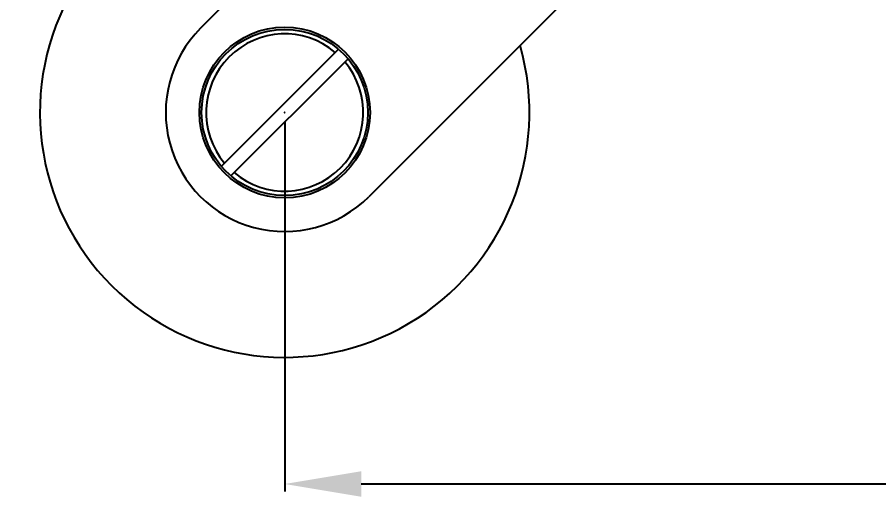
# Model space of a CAD drawing. Header units: millimetres. Extents: x 3553 to 4035, y 25961 to 26175.
# Drawn here: x 3792.8 to 3888.5, y 25985 to 26038.2 of the extents above; entities that cross this region are included whole.
import ezdxf

# ---------------------------------------------------------------- set-up
doc = ezdxf.new("R2010")
doc.units = ezdxf.units.MM
doc.styles.get("Standard").update_dxf_attribs({"font": ''})
doc.styles.get('Standard').set_extended_font_data('SimSun')
doc.dimstyles.new('副本 ISO-25-2bei', dxfattribs={"dimscale": 1.7, "dimtxt": 5, "dimasz": 5, "dimexe": 0.5, "dimexo": 0.625, "dimgap": 2, "dimtad": 1, "dimlfac": 0.0393, "dimdsep": 46, "dimtxsty": 'Standard', "dimcen": 2.5, "dimclrd": 1, "dimclre": 1, "dimclrt": 3, "dimadec": 0, "dimazin": 0, "dimtfac": 1, "dimtmove": 0, "dimatfit": 3, "dimfxl": 0, "dimarcsym": 0})

# ---------------------------------------------------------------- blocks, each defined once
blk = doc.blocks.new('*D1')
at = {"color": 1, "lineweight": -2, "transparency": 16777216}
for p, q in [((3822.493, 26026.582), (3822.493, 25985.542)), ((4005.586, 26026.14), (4005.586, 25985.542)), ((3830.993, 25986.392), (3997.086, 25986.392))]:
    blk.add_line(p, q, dxfattribs=at)
at = {"color": 1, "transparency": 16777216}
for points in [[(3830.993, 25987.809), (3830.993, 25984.975), (3822.493, 25986.392)], [(3997.086, 25987.809), (3997.086, 25984.975), (4005.586, 25986.392)]]:
    blk.add_solid(points, dxfattribs=at)
at = {"layer": 'Defpoints', "color": 0, "transparency": 16777216}
for p in [(3822.493, 26027.644), (4005.586, 26027.203), (4005.586, 25986.392)]:
    blk.add_point(p, dxfattribs=at)
at = {"color": 3, "transparency": 16777216, "insert": (3914.039, 25995.742), "char_height": 8.5, "attachment_point": 5}
blk.add_mtext('120～170', dxfattribs=at)

msp = doc.modelspace()

# ---------------------------------------------------------------- linework, layer by layer
for points in [[(3837.34, 26061.192), (3837.34, 26061.192), (3813.133, 26036.992), (3813.133, 26036.992)], [(3857.03, 26043.489), (3857.03, 26043.489), (3831.832, 26018.298), (3831.832, 26018.298)], [(3828.458, 26034.677), (3828.458, 26034.677), (3815.448, 26021.67), (3815.448, 26021.67)], [(3829.517, 26033.62), (3829.517, 26033.62), (3816.506, 26020.612), (3816.506, 26020.612)]]:
    msp.add_open_spline(points, degree=3)
for points, knots in [([(3829.917, 26053.798), (3818.003, 26057.182), (3805.307, 26052.093), (3799.033, 26041.417), (3799.033, 26041.417), (3792.76, 26030.743), (3794.492, 26017.178), (3803.248, 26008.422), (3803.248, 26008.422), (3812.005, 25999.666), (3825.573, 25997.93), (3836.253, 26004.199), (3836.253, 26004.199), (3846.934, 26010.467), (3852.028, 26023.159), (3848.645, 26035.069)], [0, 0, 0, 0, 0.25, 0.25, 0.25, 0.25, 0.5, 0.5, 0.5, 0.5, 0.75, 0.75, 0.75, 0.75, 1, 1, 1, 1]), ([(3813.133, 26036.992), (3809.793, 26033.652), (3808.488, 26028.785), (3809.711, 26024.224), (3809.711, 26024.224), (3810.933, 26019.662), (3814.498, 26016.099), (3819.061, 26014.877), (3819.061, 26014.877), (3823.624, 26013.655), (3828.492, 26014.958), (3831.832, 26018.298)], [0, 0, 0, 0, 0.333333, 0.333333, 0.333333, 0.333333, 0.666667, 0.666667, 0.666667, 0.666667, 1, 1, 1, 1]), ([(3828.105, 26034.323), (3824.637, 26037.241), (3819.513, 26037.021), (3816.308, 26033.817), (3816.308, 26033.817), (3813.104, 26030.614), (3812.883, 26025.491), (3815.801, 26022.024)], [0, 0, 0, 0, 0.5, 0.5, 0.5, 0.5, 1, 1, 1, 1]), ([(3831.962, 26027.644), (3831.962, 26032.879), (3827.718, 26037.121), (3822.482, 26037.121), (3822.482, 26037.121), (3817.247, 26037.121), (3813.003, 26032.879), (3813.003, 26027.644), (3813.003, 26027.644), (3813.003, 26022.41), (3817.247, 26018.167), (3822.482, 26018.167), (3822.482, 26018.167), (3827.718, 26018.167), (3831.962, 26022.41), (3831.962, 26027.644)], [0, 0, 0, 0, 0.25, 0.25, 0.25, 0.25, 0.5, 0.5, 0.5, 0.5, 0.75, 0.75, 0.75, 0.75, 1, 1, 1, 1]), ([(3831.713, 26027.644), (3831.713, 26032.741), (3827.581, 26036.872), (3822.482, 26036.872), (3822.482, 26036.872), (3817.384, 26036.872), (3813.252, 26032.741), (3813.252, 26027.644), (3813.252, 26027.644), (3813.252, 26022.549), (3817.384, 26018.416), (3822.482, 26018.416), (3822.482, 26018.416), (3827.58, 26018.416), (3831.713, 26022.549), (3831.713, 26027.644)], [0, 0, 0, 0, 0.25, 0.25, 0.25, 0.25, 0.5, 0.5, 0.5, 0.5, 0.75, 0.75, 0.75, 0.75, 1, 1, 1, 1]), ([(3816.86, 26020.966), (3820.328, 26018.049), (3825.451, 26018.268), (3828.657, 26021.473), (3828.657, 26021.473), (3831.861, 26024.676), (3832.082, 26029.799), (3829.163, 26033.265)], [0, 0, 0, 0, 0.5, 0.5, 0.5, 0.5, 1, 1, 1, 1]), ([(3822.493, 26027.644), (3822.493, 26027.65), (3822.488, 26027.655), (3822.482, 26027.655), (3822.482, 26027.655), (3822.477, 26027.655), (3822.472, 26027.65), (3822.472, 26027.644), (3822.472, 26027.644), (3822.472, 26027.639), (3822.477, 26027.635), (3822.482, 26027.635), (3822.482, 26027.635), (3822.488, 26027.635), (3822.493, 26027.639), (3822.493, 26027.644)], [0, 0, 0, 0, 0.25, 0.25, 0.25, 0.25, 0.5, 0.5, 0.5, 0.5, 0.75, 0.75, 0.75, 0.75, 1, 1, 1, 1])]:
    msp.add_open_spline(points, degree=3, knots=knots)

# ---------------------------------------------------------------- dimensions: what is measured, and where the dimension line sits
dim = msp.add_linear_dim(base=(4005.586, 25986.392), p1=(3822.493, 26027.644), p2=(4005.586, 26027.203), text='120～170', dimstyle='副本 ISO-25-2bei', override={"dimgap": 3, "dimdec": 1, "dimlfac": 1})
dim.commit()
dim.dimension.update_dxf_attribs({"geometry": '*D1', "text_midpoint": (3914.039, 25995.742)})

doc.saveas('drawing.dxf')
